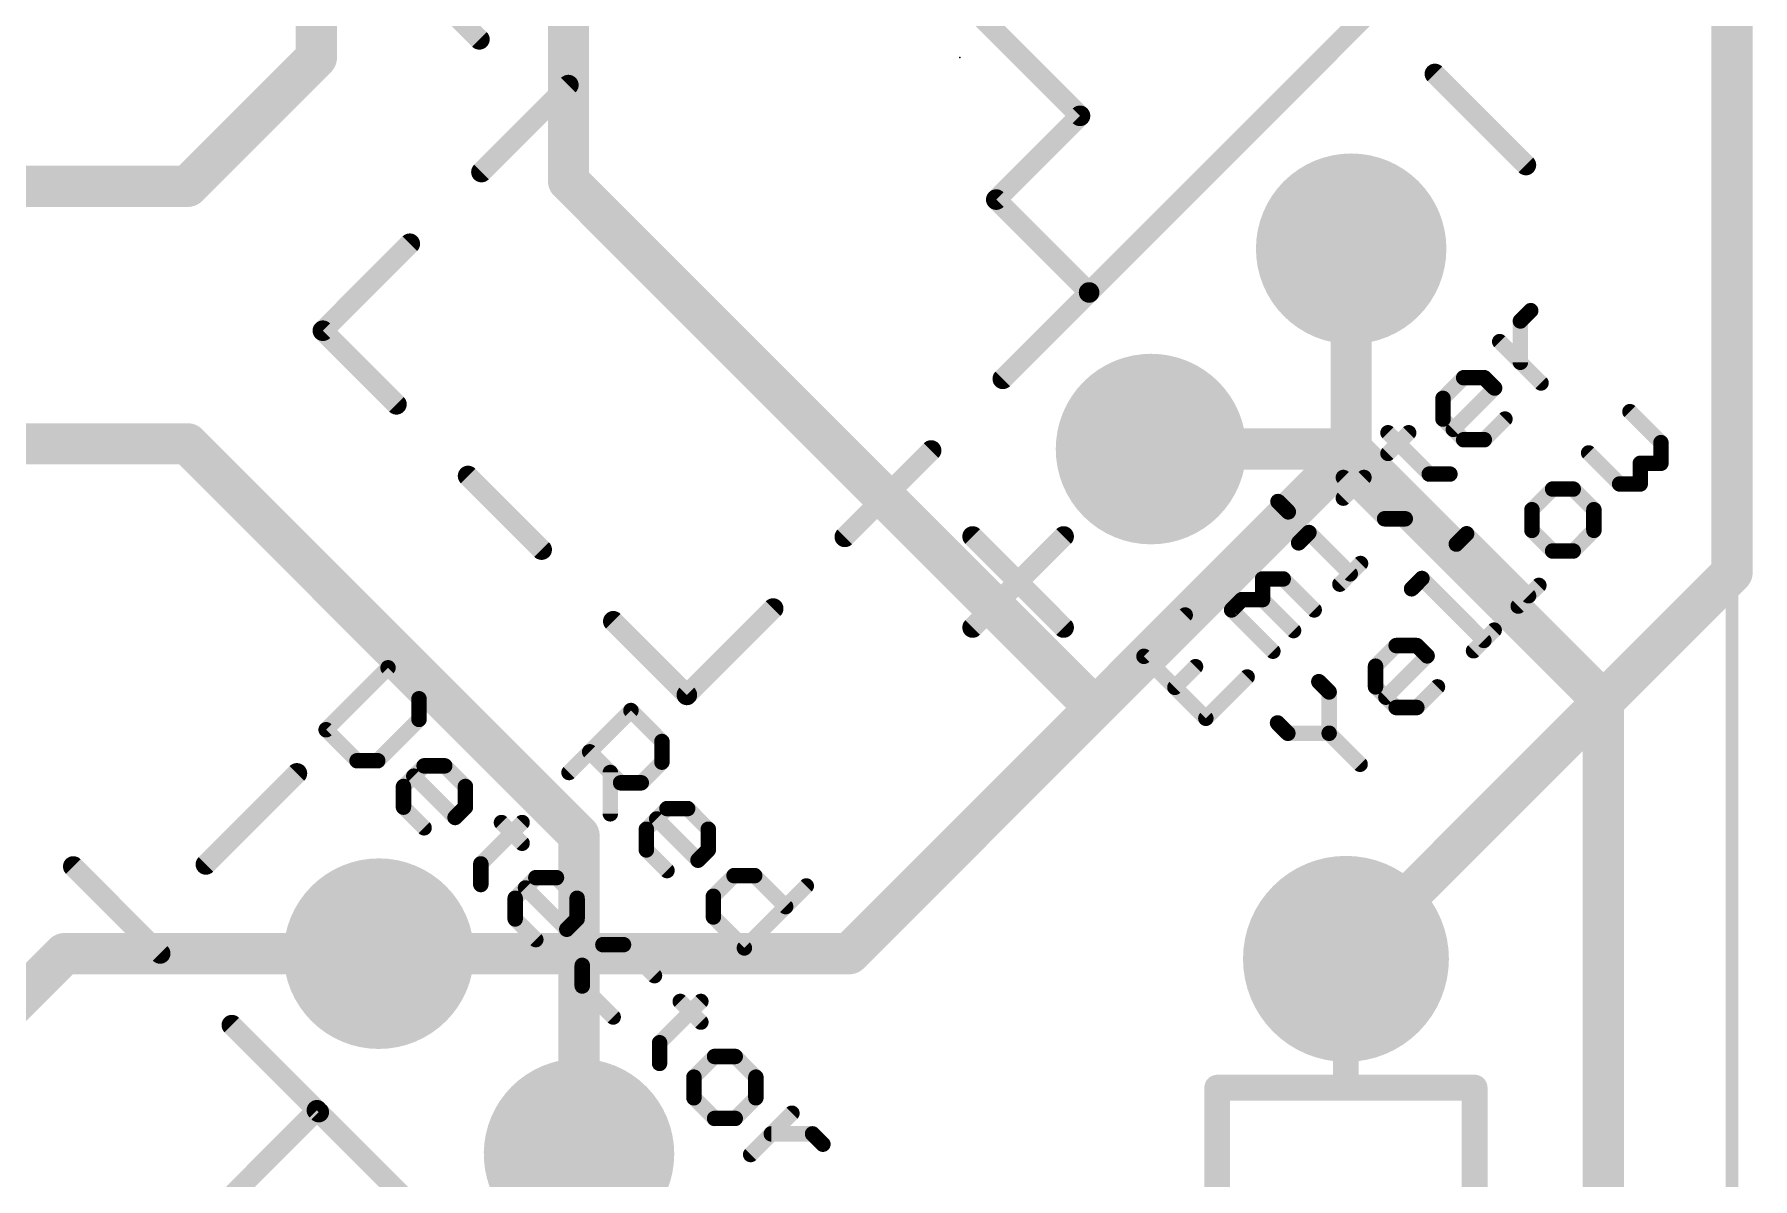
# Model space of a CAD drawing. Extents: x -12 to 102, y -12 to 69.
# Drawn here: x 40.4 to 57.35, y 14.34 to 25.63 of the extents above; entities that cross this region are included whole.
import ezdxf

# ---------------------------------------------------------------- set-up
doc = ezdxf.new("R2010")
doc.units = 0
for name, color, linetype in [('1', 12, 'CONTINUOUS'), ('16', 132, 'CONTINUOUS'), ('17', 110, 'CONTINUOUS'), ('20', 53, 'CONTINUOUS'), ('21', 41, 'CONTINUOUS'), ('23', 53, 'CONTINUOUS'), ('49', 6, 'CONTINUOUS'), ('51', 53, 'CONTINUOUS')]:
    doc.layers.add(name, color=color, linetype=linetype)

# ---------------------------------------------------------------- blocks, each defined once
blk = doc.blocks.new('ROUNDP')
at = {"const_width": 0.5}
blk.add_lwpolyline([(0, -0.25, 1), (0, 0.25, 1), (0, -0.25)], format="xyb", dxfattribs=at)

msp = doc.modelspace()

# ---------------------------------------------------------------- linework, layer by layer
at = {"layer": '1', "const_width": 0.4064}
for points in [[(41.91, 21.59), (39.37, 21.59)], [(45.7715, 17.7285), (41.91, 21.59)], [(53.3915, 21.5385), (51.4159, 21.5385)], [(55.88, 19.05), (53.3915, 21.5385)], [(55.88, 19.05), (55.88, 11.43)], [(45.7715, 17.7285), (45.7715, 14.5859)], [(40.6915, 16.5615), (38.1, 13.97)], [(40.6915, 16.5615), (43.7959, 16.5615)]]:
    msp.add_lwpolyline(points, dxfattribs=at)
at = {"layer": '1', "const_width": 0.2032}
for points in [[(41.9818, 21.6618, 1), (41.8382, 21.5182)], [(41.91, 21.4884, 1), (41.91, 21.6916)], [(51.4159, 21.6401, 1), (51.4159, 21.4369)], [(53.4634, 21.6103, 1), (53.3197, 21.4666)], [(53.3915, 21.4369, 1), (53.3915, 21.6401)], [(55.9816, 19.05, 1), (55.7784, 19.05)], [(55.8082, 18.9782, 1), (55.9518, 19.1218)], [(45.8731, 17.7285, 1), (45.6699, 17.7285)], [(45.6997, 17.6566, 1), (45.8434, 17.8003)], [(40.6915, 16.6631, 1), (40.6915, 16.4599)], [(40.7634, 16.4897, 1), (40.6197, 16.6334)], [(43.7959, 16.4599, 1), (43.7959, 16.6631)], [(45.6699, 14.5859, 1), (45.8731, 14.5859)]]:
    msp.add_lwpolyline(points, format="xyb", dxfattribs=at)
at = {"layer": '16', "const_width": 0.4064}
for points in [[(43.18, 25.4), (43.18, 29.718)], [(57.15, 20.32), (57.15, 29.21)], [(45.6685, 24.1815), (45.6685, 27.2859)], [(41.91, 24.13), (43.18, 25.4)], [(39.37, 24.13), (41.91, 24.13)], [(45.6685, 24.1815), (50.8635, 18.9865)], [(53.3915, 21.5145), (53.3915, 23.5141)], [(50.8635, 18.9865), (53.3915, 21.5145)], [(53.34, 16.51), (57.15, 20.32)], [(50.8635, 18.9865), (48.4385, 16.5615)], [(48.4385, 16.5615), (43.7959, 16.5615)]]:
    msp.add_lwpolyline(points, dxfattribs=at)
at = {"layer": '16', "const_width": 0.2032}
for points in [[(43.0784, 25.4, 1), (43.2816, 25.4)], [(43.2518, 25.3282, 1), (43.1082, 25.4718)], [(41.8382, 24.2018, 1), (41.9818, 24.0582)], [(41.91, 24.0284, 1), (41.91, 24.2316)], [(45.7403, 24.2534, 1), (45.5966, 24.1097)], [(45.5669, 24.1815, 1), (45.7701, 24.1815)], [(53.4931, 23.5141, 1), (53.2899, 23.5141)], [(53.4634, 21.4427, 1), (53.3197, 21.5864)], [(53.2899, 21.5145, 1), (53.4931, 21.5145)], [(57.2218, 20.2482, 1), (57.0782, 20.3918)], [(57.0484, 20.32, 1), (57.2516, 20.32)], [(50.9353, 18.9147, 1), (50.7917, 19.0583)], [(50.7917, 19.0583, 1), (50.9353, 18.9147)], [(50.7917, 18.9147, 1), (50.9353, 19.0583)], [(43.7959, 16.6631, 1), (43.7959, 16.4599)], [(48.3667, 16.6334, 1), (48.5104, 16.4897)], [(48.4385, 16.4599, 1), (48.4385, 16.6631)], [(53.2682, 16.5818, 1), (53.4118, 16.4382)]]:
    msp.add_lwpolyline(points, format="xyb", dxfattribs=at)
at = {"layer": '20', "const_width": 0.2032}
for points in [[(50.8052, 23.0831), (56.0497, 28.3276)], [(48.9553, 26.5854), (50.7154, 24.8253)], [(49.8892, 23.9991), (50.7154, 24.8253)], [(50.8052, 23.0831), (49.8892, 23.9991)], [(42.2692, 14.1009), (43.1852, 15.0169)], [(48.4297, 9.7724), (43.1852, 15.0169)]]:
    msp.add_lwpolyline(points, dxfattribs=at)
at = {"layer": '20', "const_width": 0.1016}
for points in [[(50.7513, 24.7893, 1), (50.6795, 24.8612)], [(50.6795, 24.7893, 1), (50.7513, 24.8612)], [(49.9251, 24.035, 1), (49.8533, 23.9632)], [(49.8533, 24.035, 1), (49.9251, 23.9632)], [(50.7693, 23.119, 1), (50.8411, 23.0472)], [(50.7693, 23.0472, 1), (50.8411, 23.119)], [(43.2211, 15.0528, 1), (43.1493, 14.981)], [(43.2211, 14.981, 1), (43.1493, 15.0528)]]:
    msp.add_lwpolyline(points, format="xyb", dxfattribs=at)
at = {"layer": '21'}
for points, const_width in [([(44.7884, 25.5796), (43.8904, 26.4776)], 0.2032), ([(55.1157, 24.3403), (54.2177, 25.2384)], 0.2032), ([(44.8086, 24.2707), (45.6663, 25.1284)], 0.2032), ([(43.2438, 22.7059), (44.1015, 23.5636)], 0.2032), ([(50.8052, 23.0831), (49.9535, 22.2314)], 0.2032), ([(55.0612, 22.8017), (55.163, 22.9036)], 0.1524), ([(43.9698, 21.98), (43.2438, 22.7059)], 0.2032), ([(55.0612, 22.3943), (55.0612, 22.8017)], 0.1524), ([(55.2649, 22.1906), (54.8574, 22.598)], 0.1524), ([(54.2978, 22.0384), (54.5015, 22.2421)], 0.1524), ([(54.8071, 22.1402), (54.3997, 21.7328)], 0.1524), ([(54.5015, 22.2421), (54.7052, 22.2421)], 0.1524), ([(54.7052, 22.2421), (54.8071, 22.1402)], 0.1524), ([(54.2978, 21.8346), (54.2978, 22.0384)], 0.1524), ([(54.5015, 21.6309), (54.2978, 21.8346)], 0.1524), ([(54.909, 21.8346), (54.7052, 21.6309)], 0.1524), ([(56.4481, 21.6018), (56.1425, 21.9074)], 0.1524), ([(53.7549, 21.6992), (54.1624, 21.2918)], 0.1524), ([(53.7549, 21.4955), (53.9587, 21.6992)], 0.1524), ([(54.7052, 21.6309), (54.5015, 21.6309)], 0.1524), ([(49.2464, 21.5243), (48.3947, 20.6726)], 0.2032), ([(55.735, 21.4999), (56.0406, 21.1944)], 0.1524), ([(56.4481, 21.3981), (56.4481, 21.6018)], 0.1524), ([(45.4029, 20.5469), (44.6769, 21.2729)], 0.2032), ([(54.1624, 21.2918), (54.3661, 21.2918)], 0.1524), ([(56.2443, 21.1944), (56.2443, 21.3981)], 0.1524), ([(56.2443, 21.3981), (56.4481, 21.3981)], 0.1524), ([(53.3139, 21.2582), (53.7214, 20.8508)], 0.1524), ([(53.3139, 21.0545), (53.5176, 21.2582)], 0.1524), ([(55.3791, 21.144), (55.1754, 20.9403)], 0.1524), ([(55.5828, 21.144), (55.3791, 21.144)], 0.1524), ([(55.7866, 20.9403), (55.5828, 21.144)], 0.1524), ([(56.0406, 21.1944), (56.2443, 21.1944)], 0.1524), ([(52.6692, 21.0209), (52.7711, 20.9191)], 0.1524), ([(53.7214, 20.8508), (53.9251, 20.8508)], 0.1524), ([(55.1754, 20.9403), (55.1754, 20.7366)], 0.1524), ([(55.7866, 20.7366), (55.7866, 20.9403)], 0.1524), ([(50.5537, 19.7784), (49.6557, 20.6764)], 0.2032), ([(49.6557, 19.7784), (50.5537, 20.6764)], 0.2032), ([(52.8729, 20.6135), (52.9748, 20.7154)], 0.1524), ([(52.9748, 20.7154), (53.3822, 20.3079)], 0.1524), ([(54.4288, 20.6012), (54.5306, 20.703)], 0.1524), ([(54.5306, 20.703), (55.1418, 20.0918)], 0.1524), ([(55.1754, 20.7366), (55.3791, 20.5328)], 0.1524), ([(55.5828, 20.5328), (55.7866, 20.7366)], 0.1524), ([(55.3791, 20.5328), (55.5828, 20.5328)], 0.1524), ([(53.2804, 20.206), (53.4841, 20.4098)], 0.1524), ([(52.517, 20.0538), (52.517, 20.2576)], 0.1524), ([(52.517, 20.2576), (52.7207, 20.2576)], 0.1524), ([(52.7207, 20.2576), (53.0263, 19.952)], 0.1524), ([(53.9878, 20.1601), (54.0896, 20.262)], 0.1524), ([(54.0896, 20.262), (54.7008, 19.6508)], 0.1524), ([(55.04, 19.99), (55.2437, 20.1937)], 0.1524), ([(47.6876, 19.9655), (46.8359, 19.1138)], 0.2032), ([(52.2114, 19.952), (52.3133, 20.0538)], 0.1524), ([(52.6189, 19.5445), (52.2114, 19.952)], 0.1524), ([(52.3133, 20.0538), (52.517, 20.0538)], 0.1524), ([(52.517, 20.0538), (52.8226, 19.7483)], 0.1524), ([(46.8359, 19.1138), (46.11, 19.8398)], 0.2032), ([(51.7536, 19.9017), (51.3462, 19.4942)], 0.1524), ([(53.6319, 19.3968), (53.8356, 19.6005)], 0.1524), ([(53.8356, 19.6005), (54.0393, 19.6005)], 0.1524), ([(54.0393, 19.6005), (54.1412, 19.4986)], 0.1524), ([(54.599, 19.549), (54.8027, 19.7527)], 0.1524), ([(51.3462, 19.4942), (51.9574, 18.883)], 0.1524), ([(54.1412, 19.4986), (53.7337, 19.0912)], 0.1524), ([(43.8869, 19.3811), (43.2757, 18.7699)], 0.1524), ([(44.1925, 19.0755), (43.8869, 19.3811)], 0.1524), ([(51.6518, 19.1886), (51.8555, 19.3923)], 0.1524), ([(51.9574, 18.883), (52.3648, 19.2905)], 0.1524), ([(53.6319, 19.193), (53.6319, 19.3968)], 0.1524), ([(53.1741, 19.1427), (53.0722, 19.2446)], 0.1524), ([(53.1741, 18.7353), (53.1741, 19.1427)], 0.1524), ([(53.8356, 18.9893), (53.6319, 19.193)], 0.1524), ([(54.243, 19.193), (54.0393, 18.9893)], 0.1524), ([(44.1925, 18.8718), (44.1925, 19.0755)], 0.1524), ([(45.6728, 18.3485), (46.284, 18.9596)], 0.1524), ([(46.284, 18.9596), (46.5896, 18.6541)], 0.1524), ([(54.0393, 18.9893), (53.8356, 18.9893)], 0.1524), ([(43.2757, 18.7699), (43.5813, 18.4643)], 0.1524), ([(43.7851, 18.4643), (44.1925, 18.8718)], 0.1524), ([(52.6648, 18.8371), (52.7666, 18.7353)], 0.1524), ([(46.5896, 18.6541), (46.5896, 18.4503)], 0.1524), ([(52.7666, 18.7353), (53.1741, 18.7353)], 0.1524), ([(53.1741, 18.7353), (53.4797, 18.4297)], 0.1524), ([(43.5813, 18.4643), (43.7851, 18.4643)], 0.1524), ([(44.0391, 18.2103), (44.2428, 18.414)], 0.1524), ([(44.2428, 18.414), (44.4466, 18.414)], 0.1524), ([(44.4466, 18.414), (44.6503, 18.2103)], 0.1524), ([(46.1821, 18.2466), (45.8766, 18.5522)], 0.1524), ([(46.5896, 18.4503), (46.3859, 18.2466)], 0.1524), ([(42.0896, 17.4416), (42.9876, 18.3396)], 0.2032), ([(44.5484, 17.9047), (44.141, 18.3121)], 0.1524), ([(46.0803, 18.3485), (46.0803, 17.941)], 0.1524), ([(46.3859, 18.2466), (46.1821, 18.2466)], 0.1524), ([(44.0391, 18.0065), (44.0391, 18.2103)], 0.1524), ([(44.6503, 18.2103), (44.6503, 18.0065)], 0.1524), ([(44.2428, 17.8028), (44.0391, 18.0065)], 0.1524), ([(44.6503, 18.0065), (44.5484, 17.9047)], 0.1524), ([(46.4362, 17.7888), (46.6399, 17.9925)], 0.1524), ([(46.6399, 17.9925), (46.8437, 17.9925)], 0.1524), ([(46.8437, 17.9925), (47.0474, 17.7888)], 0.1524), ([(45.2099, 17.8543), (44.8025, 17.4469)], 0.1524), ([(45.0062, 17.8543), (45.2099, 17.6506)], 0.1524), ([(46.4362, 17.5851), (46.4362, 17.7888)], 0.1524), ([(46.9455, 17.4832), (46.5381, 17.8907)], 0.1524), ([(47.0474, 17.7888), (47.0474, 17.5851)], 0.1524), ([(46.6399, 17.3814), (46.4362, 17.5851)], 0.1524), ([(47.0474, 17.5851), (46.9455, 17.4832)], 0.1524), ([(40.7807, 17.4214), (41.6384, 16.5637)], 0.2032), ([(44.8025, 17.4469), (44.8025, 17.2432)], 0.1524), ([(45.1416, 17.1077), (45.3453, 17.3115)], 0.1524), ([(45.3453, 17.3115), (45.5491, 17.3115)], 0.1524), ([(45.5491, 17.3115), (45.7528, 17.1077)], 0.1524), ([(47.0977, 17.1273), (47.3014, 17.331)], 0.1524), ([(47.3014, 17.331), (47.5052, 17.331)], 0.1524), ([(48.0145, 17.2292), (47.4033, 16.618)], 0.1524), ([(47.5052, 17.331), (47.8107, 17.0254)], 0.1524), ([(45.1416, 16.904), (45.1416, 17.1077)], 0.1524), ([(45.6509, 16.8021), (45.2435, 17.2096)], 0.1524), ([(45.7528, 17.1077), (45.7528, 16.904)], 0.1524), ([(47.0977, 16.9236), (47.0977, 17.1273)], 0.1524), ([(45.3453, 16.7003), (45.1416, 16.904)], 0.1524), ([(45.7528, 16.904), (45.6509, 16.8021)], 0.1524), ([(47.4033, 16.618), (47.0977, 16.9236)], 0.1524), ([(46.0069, 16.65), (45.8031, 16.4462)], 0.1524), ([(46.2106, 16.65), (46.0069, 16.65)], 0.1524), ([(46.5162, 16.3444), (46.2106, 16.65)], 0.1524), ([(45.8031, 16.4462), (45.8031, 16.2425)], 0.1524), ([(45.8031, 16.2425), (46.1087, 15.9369)], 0.1524), ([(46.974, 16.0903), (46.5665, 15.6829)], 0.1524), ([(46.7702, 16.0903), (46.974, 15.8866)], 0.1524), ([(42.3455, 15.8566), (43.2032, 14.9989)], 0.2032), ([(46.5665, 15.6829), (46.5665, 15.4791)], 0.1524), ([(47.1094, 15.5474), (46.9056, 15.3437)], 0.1524), ([(47.3131, 15.5474), (47.1094, 15.5474)], 0.1524), ([(47.5168, 15.3437), (47.3131, 15.5474)], 0.1524), ([(53.34, 15.24), (53.34, 15.494)], 0.254), ([(46.9056, 15.3437), (46.9056, 15.14)], 0.1524), ([(47.5168, 15.14), (47.5168, 15.3437)], 0.1524), ([(52.07, 10.16), (52.07, 15.24)], 0.254), ([(52.07, 15.24), (53.34, 15.24)], 0.254), ([(53.34, 15.24), (54.61, 15.24)], 0.254), ([(54.61, 15.24), (54.61, 10.16)], 0.254), ([(46.9056, 15.14), (47.1094, 14.9363)], 0.1524), ([(47.3131, 14.9363), (47.5168, 15.14)], 0.1524), ([(47.1094, 14.9363), (47.3131, 14.9363)], 0.1524), ([(47.4653, 14.5803), (47.8727, 14.9878)], 0.1524), ([(47.669, 14.7841), (48.0765, 14.7841)], 0.1524), ([(48.0765, 14.7841), (48.1783, 14.6822)], 0.1524)]:
    msp.add_lwpolyline(points, dxfattribs=dict(at, const_width=const_width))
for points, const_width in [([(44.7525, 25.5437, 1), (44.8243, 25.6155)], 0.1016), ([(54.2536, 25.2743, 1), (54.1818, 25.2024)], 0.1016), ([(45.7022, 25.0925, 1), (45.6304, 25.1643)], 0.1016), ([(55.0798, 24.3044, 1), (55.1516, 24.3762)], 0.1016), ([(44.7727, 24.3066, 1), (44.8445, 24.2348)], 0.1016), ([(44.1374, 23.5277, 1), (44.0656, 23.5995)], 0.1016), ([(50.8411, 23.0472, 1), (50.7693, 23.119)], 0.1016), ([(55.19, 22.8767, 1), (55.1361, 22.9305)], 0.0762), ([(43.2797, 22.7418, 1), (43.2079, 22.67)], 0.1016), ([(43.2079, 22.7418, 1), (43.2797, 22.67)], 0.1016), ([(55.0342, 22.8287, 1), (55.0881, 22.7748)], 0.0762), ([(55.0993, 22.8017, 1), (55.0231, 22.8017)], 0.0762), ([(54.8844, 22.625, 1), (54.8305, 22.5711)], 0.0762), ([(55.0231, 22.3943, 1), (55.0993, 22.3943)], 0.0762), ([(49.9176, 22.2673, 1), (49.9894, 22.1955)], 0.1016), ([(54.5015, 22.2802, 1), (54.5015, 22.204)], 0.0762), ([(54.5285, 22.2152, 1), (54.4746, 22.269)], 0.0762), ([(54.7322, 22.269, 1), (54.6783, 22.2152)], 0.0762), ([(54.7052, 22.204, 1), (54.7052, 22.2802)], 0.0762), ([(54.8341, 22.1133, 1), (54.7802, 22.1672)], 0.0762), ([(55.238, 22.1636, 1), (55.2918, 22.2175)], 0.0762), ([(43.9339, 21.944, 1), (44.0057, 22.0159)], 0.1016), ([(54.3359, 22.0384, 1), (54.2597, 22.0384)], 0.0762), ([(54.2709, 22.0653, 1), (54.3247, 22.0114)], 0.0762), ([(54.7802, 22.1133, 1), (54.8341, 22.1672)], 0.0762), ([(54.3247, 21.8616, 1), (54.2709, 21.8077)], 0.0762), ([(54.9359, 21.8077, 1), (54.882, 21.8616)], 0.0762), ([(56.1694, 21.9343, 1), (56.1155, 21.8804)], 0.0762), ([(53.7819, 21.7262, 1), (53.728, 21.6723)], 0.0762), ([(53.9856, 21.6723, 1), (53.9317, 21.7262)], 0.0762), ([(54.2597, 21.8346, 1), (54.3359, 21.8346)], 0.0762), ([(54.3727, 21.7597, 1), (54.4266, 21.7058)], 0.0762), ([(54.5015, 21.669, 1), (54.5015, 21.5928)], 0.0762), ([(54.7052, 21.5928, 1), (54.7052, 21.669)], 0.0762), ([(49.2823, 21.4884, 1), (49.2105, 21.5602)], 0.1016), ([(53.728, 21.5224, 1), (53.7819, 21.4686)], 0.0762), ([(54.4746, 21.604, 1), (54.5285, 21.6579)], 0.0762), ([(54.6783, 21.6579, 1), (54.7322, 21.604)], 0.0762), ([(55.762, 21.5269, 1), (55.7081, 21.473)], 0.0762), ([(56.4862, 21.6018, 1), (56.41, 21.6018)], 0.0762), ([(56.4211, 21.5749, 1), (56.475, 21.6287)], 0.0762), ([(44.7128, 21.3088, 1), (44.641, 21.2369)], 0.1016), ([(54.1624, 21.3299, 1), (54.1624, 21.2537)], 0.0762), ([(54.3661, 21.2537, 1), (54.3661, 21.3299)], 0.0762), ([(56.2824, 21.3981, 1), (56.2062, 21.3981)], 0.0762), ([(56.2443, 21.4362, 1), (56.2443, 21.36)], 0.0762), ([(56.41, 21.3981, 1), (56.4862, 21.3981)], 0.0762), ([(56.4481, 21.36, 1), (56.4481, 21.4362)], 0.0762), ([(53.3409, 21.2852, 1), (53.287, 21.2313)], 0.0762), ([(53.5446, 21.2313, 1), (53.4907, 21.2852)], 0.0762), ([(54.1354, 21.2648, 1), (54.1893, 21.3187)], 0.0762), ([(55.3791, 21.1821, 1), (55.3791, 21.1059)], 0.0762), ([(55.406, 21.1171, 1), (55.3522, 21.171)], 0.0762), ([(55.6098, 21.171, 1), (55.5559, 21.1171)], 0.0762), ([(55.5828, 21.1059, 1), (55.5828, 21.1821)], 0.0762), ([(56.0406, 21.2325, 1), (56.0406, 21.1563)], 0.0762), ([(56.0137, 21.1674, 1), (56.0676, 21.2213)], 0.0762), ([(56.2062, 21.1944, 1), (56.2824, 21.1944)], 0.0762), ([(56.2443, 21.1563, 1), (56.2443, 21.2325)], 0.0762), ([(52.6961, 21.0479, 1), (52.6422, 20.994)], 0.0762), ([(53.287, 21.0814, 1), (53.3409, 21.0276)], 0.0762), ([(52.7441, 20.8921, 1), (52.798, 20.946)], 0.0762), ([(53.7214, 20.8889, 1), (53.7214, 20.8127)], 0.0762), ([(53.6944, 20.8238, 1), (53.7483, 20.8777)], 0.0762), ([(53.9251, 20.8127, 1), (53.9251, 20.8889)], 0.0762), ([(55.2135, 20.9403, 1), (55.1373, 20.9403)], 0.0762), ([(55.1484, 20.9672, 1), (55.2023, 20.9134)], 0.0762), ([(55.8247, 20.9403, 1), (55.7485, 20.9403)], 0.0762), ([(55.7596, 20.9134, 1), (55.8135, 20.9672)], 0.0762), ([(48.3588, 20.7085, 1), (48.4306, 20.6367)], 0.1016), ([(49.6916, 20.7123, 1), (49.6198, 20.6405)], 0.1016), ([(50.5897, 20.6405, 1), (50.5178, 20.7123)], 0.1016), ([(53.0017, 20.7423, 1), (52.9478, 20.6884)], 0.0762), ([(53.0017, 20.6884, 1), (52.9478, 20.7423)], 0.0762), ([(54.5576, 20.73, 1), (54.5037, 20.6761)], 0.0762), ([(54.5576, 20.6761, 1), (54.5037, 20.73)], 0.0762), ([(55.2023, 20.7635, 1), (55.1484, 20.7096)], 0.0762), ([(55.1373, 20.7366, 1), (55.2135, 20.7366)], 0.0762), ([(55.7485, 20.7366, 1), (55.8247, 20.7366)], 0.0762), ([(55.8135, 20.7096, 1), (55.7596, 20.7635)], 0.0762), ([(45.3669, 20.511, 1), (45.4388, 20.5828)], 0.1016), ([(52.846, 20.6404, 1), (52.8999, 20.5865)], 0.0762), ([(54.4018, 20.6281, 1), (54.4557, 20.5742)], 0.0762), ([(55.3791, 20.5709, 1), (55.3791, 20.4947)], 0.0762), ([(55.3522, 20.5059, 1), (55.406, 20.5598)], 0.0762), ([(55.5559, 20.5598, 1), (55.6098, 20.5059)], 0.0762), ([(55.5828, 20.4947, 1), (55.5828, 20.5709)], 0.0762), ([(53.3553, 20.281, 1), (53.4092, 20.3348)], 0.0762), ([(53.511, 20.3828, 1), (53.4572, 20.4367)], 0.0762), ([(52.5551, 20.2576, 1), (52.4789, 20.2576)], 0.0762), ([(52.517, 20.2957, 1), (52.517, 20.2195)], 0.0762), ([(52.7477, 20.2845, 1), (52.6938, 20.2306)], 0.0762), ([(52.7207, 20.2195, 1), (52.7207, 20.2957)], 0.0762), ([(53.2534, 20.233, 1), (53.3073, 20.1791)], 0.0762), ([(53.9608, 20.1871, 1), (54.0147, 20.1332)], 0.0762), ([(54.1166, 20.2889, 1), (54.0627, 20.2351)], 0.0762), ([(54.1166, 20.2351, 1), (54.0627, 20.2889)], 0.0762), ([(55.2706, 20.1668, 1), (55.2167, 20.2206)], 0.0762), ([(47.7235, 19.9296, 1), (47.6517, 20.0014)], 0.1016), ([(52.2383, 19.9789, 1), (52.1845, 19.925)], 0.0762), ([(52.1845, 19.9789, 1), (52.2383, 19.925)], 0.0762), ([(52.3133, 20.0919, 1), (52.3133, 20.0157)], 0.0762), ([(52.3402, 20.0269, 1), (52.2863, 20.0808)], 0.0762), ([(52.5439, 20.0808, 1), (52.4901, 20.0269)], 0.0762), ([(52.4789, 20.0538, 1), (52.5551, 20.0538)], 0.0762), ([(52.517, 20.0157, 1), (52.517, 20.0919)], 0.0762), ([(52.9994, 19.925, 1), (53.0533, 19.9789)], 0.0762), ([(55.013, 20.0169, 1), (55.0669, 19.963)], 0.0762), ([(55.1149, 20.0649, 1), (55.1688, 20.1188)], 0.0762), ([(46.1459, 19.8757, 1), (46.074, 19.8039)], 0.1016), ([(49.6198, 19.8143, 1), (49.6916, 19.7424)], 0.1016), ([(50.5178, 19.7424, 1), (50.5897, 19.8143)], 0.1016), ([(51.7806, 19.8747, 1), (51.7267, 19.9286)], 0.0762), ([(52.7956, 19.7213, 1), (52.8495, 19.7752)], 0.0762), ([(53.8356, 19.6386, 1), (53.8356, 19.5624)], 0.0762), ([(53.8625, 19.5736, 1), (53.8086, 19.6274)], 0.0762), ([(54.0662, 19.6274, 1), (54.0124, 19.5736)], 0.0762), ([(54.0393, 19.5624, 1), (54.0393, 19.6386)], 0.0762), ([(54.6739, 19.6239, 1), (54.7278, 19.6778)], 0.0762), ([(54.8296, 19.7257, 1), (54.7757, 19.7796)], 0.0762), ([(51.3731, 19.5211, 1), (51.3192, 19.4673)], 0.0762), ([(51.3192, 19.5211, 1), (51.3731, 19.4673)], 0.0762), ([(52.5919, 19.5176, 1), (52.6458, 19.5715)], 0.0762), ([(54.1681, 19.4717, 1), (54.1142, 19.5256)], 0.0762), ([(54.1142, 19.4717, 1), (54.1681, 19.5256)], 0.0762), ([(54.572, 19.5759, 1), (54.6259, 19.522)], 0.0762), ([(43.9139, 19.408, 1), (43.86, 19.3541)], 0.0762), ([(43.9139, 19.3541, 1), (43.86, 19.408)], 0.0762), ([(51.8824, 19.3654, 1), (51.8285, 19.4193)], 0.0762), ([(52.3917, 19.2635, 1), (52.3379, 19.3174)], 0.0762), ([(53.6049, 19.4237, 1), (53.6588, 19.3698)], 0.0762), ([(53.67, 19.3968, 1), (53.5938, 19.3968)], 0.0762), ([(46.8, 19.1497, 1), (46.8718, 19.0779)], 0.1016), ([(46.8, 19.0779, 1), (46.8718, 19.1497)], 0.1016), ([(51.6248, 19.2155, 1), (51.6787, 19.1617)], 0.0762), ([(53.0991, 19.2715, 1), (53.0453, 19.2176)], 0.0762), ([(53.2122, 19.1427, 1), (53.136, 19.1427)], 0.0762), ([(53.1471, 19.1158, 1), (53.201, 19.1697)], 0.0762), ([(53.6588, 19.22, 1), (53.6049, 19.1661)], 0.0762), ([(53.5938, 19.193, 1), (53.67, 19.193)], 0.0762), ([(54.27, 19.1661, 1), (54.2161, 19.22)], 0.0762), ([(44.2306, 19.0755, 1), (44.1544, 19.0755)], 0.0762), ([(44.1656, 19.0486, 1), (44.2194, 19.1024)], 0.0762), ([(46.3109, 18.9866, 1), (46.2571, 18.9327)], 0.0762), ([(46.3109, 18.9327, 1), (46.2571, 18.9866)], 0.0762), ([(53.7068, 19.1181, 1), (53.7607, 19.0642)], 0.0762), ([(53.8356, 19.0274, 1), (53.8356, 18.9512)], 0.0762), ([(53.8086, 18.9624, 1), (53.8625, 19.0163)], 0.0762), ([(54.0124, 19.0163, 1), (54.0662, 18.9624)], 0.0762), ([(54.0393, 18.9512, 1), (54.0393, 19.0274)], 0.0762), ([(43.3027, 18.7969, 1), (43.2488, 18.743)], 0.0762), ([(43.2488, 18.7969, 1), (43.3027, 18.743)], 0.0762), ([(44.1544, 18.8718, 1), (44.2306, 18.8718)], 0.0762), ([(44.2194, 18.8448, 1), (44.1656, 18.8987)], 0.0762), ([(51.9304, 18.91, 1), (51.9843, 18.8561)], 0.0762), ([(51.9304, 18.8561, 1), (51.9843, 18.91)], 0.0762), ([(52.6917, 18.8641, 1), (52.6378, 18.8102)], 0.0762), ([(46.6277, 18.6541, 1), (46.5515, 18.6541)], 0.0762), ([(46.5626, 18.6271, 1), (46.6165, 18.681)], 0.0762), ([(52.7666, 18.7734, 1), (52.7666, 18.6972)], 0.0762), ([(52.7397, 18.7083, 1), (52.7936, 18.7622)], 0.0762), ([(53.201, 18.7622, 1), (53.1471, 18.7083)], 0.0762), ([(53.136, 18.7353, 1), (53.2122, 18.7353)], 0.0762), ([(53.1741, 18.6972, 1), (53.1741, 18.7734)], 0.0762), ([(43.5813, 18.5024, 1), (43.5813, 18.4262)], 0.0762), ([(43.5544, 18.4374, 1), (43.6083, 18.4913)], 0.0762), ([(43.7581, 18.4913, 1), (43.812, 18.4374)], 0.0762), ([(43.7851, 18.4262, 1), (43.7851, 18.5024)], 0.0762), ([(44.2428, 18.4521, 1), (44.2428, 18.3759)], 0.0762), ([(44.2698, 18.387, 1), (44.2159, 18.4409)], 0.0762), ([(44.4735, 18.4409, 1), (44.4196, 18.387)], 0.0762), ([(44.4466, 18.3759, 1), (44.4466, 18.4521)], 0.0762), ([(45.9035, 18.5791, 1), (45.8496, 18.5253)], 0.0762), ([(46.5515, 18.4503, 1), (46.6277, 18.4503)], 0.0762), ([(46.6165, 18.4234, 1), (46.5626, 18.4773)], 0.0762), ([(53.4527, 18.4027, 1), (53.5066, 18.4566)], 0.0762), ([(43.0235, 18.3037, 1), (42.9517, 18.3755)], 0.1016), ([(44.1679, 18.3391, 1), (44.114, 18.2852)], 0.0762), ([(45.6459, 18.3754, 1), (45.6998, 18.3215)], 0.0762), ([(46.1184, 18.3485, 1), (46.0422, 18.3485)], 0.0762), ([(46.1821, 18.2847, 1), (46.1821, 18.2085)], 0.0762), ([(46.3859, 18.2085, 1), (46.3859, 18.2847)], 0.0762), ([(44.0772, 18.2103, 1), (44.001, 18.2103)], 0.0762), ([(44.0122, 18.2372, 1), (44.066, 18.1833)], 0.0762), ([(44.6884, 18.2103, 1), (44.6122, 18.2103)], 0.0762), ([(44.6233, 18.1833, 1), (44.6772, 18.2372)], 0.0762), ([(46.1552, 18.2197, 1), (46.2091, 18.2735)], 0.0762), ([(46.3589, 18.2735, 1), (46.4128, 18.2197)], 0.0762), ([(44.066, 18.0335, 1), (44.0122, 17.9796)], 0.0762), ([(44.001, 18.0065, 1), (44.0772, 18.0065)], 0.0762), ([(44.6122, 18.0065, 1), (44.6884, 18.0065)], 0.0762), ([(44.6772, 17.9796, 1), (44.6233, 18.0335)], 0.0762), ([(46.0422, 17.941, 1), (46.1184, 17.941)], 0.0762), ([(46.6399, 18.0306, 1), (46.6399, 17.9544)], 0.0762), ([(46.6669, 17.9656, 1), (46.613, 18.0195)], 0.0762), ([(46.8706, 18.0195, 1), (46.8167, 17.9656)], 0.0762), ([(46.8437, 17.9544, 1), (46.8437, 18.0306)], 0.0762), ([(44.2159, 17.7759, 1), (44.2698, 17.8297)], 0.0762), ([(44.5215, 17.9316, 1), (44.5754, 17.8777)], 0.0762), ([(44.5215, 17.8777, 1), (44.5754, 17.9316)], 0.0762), ([(45.0331, 17.8813, 1), (44.9793, 17.8274)], 0.0762), ([(45.2369, 17.8274, 1), (45.183, 17.8813)], 0.0762), ([(46.4743, 17.7888, 1), (46.3981, 17.7888)], 0.0762), ([(46.4093, 17.8158, 1), (46.4631, 17.7619)], 0.0762), ([(46.565, 17.9176, 1), (46.5111, 17.8637)], 0.0762), ([(47.0855, 17.7888, 1), (47.0093, 17.7888)], 0.0762), ([(47.0204, 17.7619, 1), (47.0743, 17.8158)], 0.0762), ([(45.183, 17.6237, 1), (45.2369, 17.6776)], 0.0762), ([(46.4631, 17.612, 1), (46.4093, 17.5582)], 0.0762), ([(47.0743, 17.5582, 1), (47.0204, 17.612)], 0.0762), ([(40.8166, 17.4573, 1), (40.7448, 17.3855)], 0.1016), ([(42.0537, 17.4775, 1), (42.1255, 17.4057)], 0.1016), ([(44.7755, 17.4738, 1), (44.8294, 17.4199)], 0.0762), ([(44.8406, 17.4469, 1), (44.7644, 17.4469)], 0.0762), ([(46.3981, 17.5851, 1), (46.4743, 17.5851)], 0.0762), ([(46.9186, 17.5102, 1), (46.9725, 17.4563)], 0.0762), ([(46.9186, 17.4563, 1), (46.9725, 17.5102)], 0.0762), ([(47.0093, 17.5851, 1), (47.0855, 17.5851)], 0.0762), ([(45.3453, 17.3496, 1), (45.3453, 17.2734)], 0.0762), ([(45.3723, 17.2845, 1), (45.3184, 17.3384)], 0.0762), ([(45.576, 17.3384, 1), (45.5221, 17.2845)], 0.0762), ([(45.5491, 17.2734, 1), (45.5491, 17.3496)], 0.0762), ([(46.613, 17.3544, 1), (46.6669, 17.4083)], 0.0762), ([(47.3014, 17.3691, 1), (47.3014, 17.2929)], 0.0762), ([(47.3284, 17.3041, 1), (47.2745, 17.358)], 0.0762), ([(47.5321, 17.358, 1), (47.4782, 17.3041)], 0.0762), ([(47.5052, 17.2929, 1), (47.5052, 17.3691)], 0.0762), ([(48.0414, 17.2022, 1), (47.9875, 17.2561)], 0.0762), ([(44.7644, 17.2432, 1), (44.8406, 17.2432)], 0.0762), ([(45.1797, 17.1077, 1), (45.1035, 17.1077)], 0.0762), ([(45.1147, 17.1347, 1), (45.1686, 17.0808)], 0.0762), ([(45.2704, 17.2365, 1), (45.2165, 17.1827)], 0.0762), ([(45.7909, 17.1077, 1), (45.7147, 17.1077)], 0.0762), ([(45.7259, 17.0808, 1), (45.7797, 17.1347)], 0.0762), ([(47.1358, 17.1273, 1), (47.0596, 17.1273)], 0.0762), ([(47.0708, 17.1543, 1), (47.1246, 17.1004)], 0.0762), ([(45.1686, 16.931, 1), (45.1147, 16.8771)], 0.0762), ([(45.7797, 16.8771, 1), (45.7259, 16.931)], 0.0762), ([(47.1246, 16.9505, 1), (47.0708, 16.8966)], 0.0762), ([(47.0596, 16.9236, 1), (47.1358, 16.9236)], 0.0762), ([(47.7838, 16.9985, 1), (47.8377, 17.0524)], 0.0762), ([(45.1035, 16.904, 1), (45.1797, 16.904)], 0.0762), ([(45.624, 16.8291, 1), (45.6779, 16.7752)], 0.0762), ([(45.624, 16.7752, 1), (45.6779, 16.8291)], 0.0762), ([(45.7147, 16.904, 1), (45.7909, 16.904)], 0.0762), ([(41.6025, 16.5278, 1), (41.6743, 16.5996)], 0.1016), ([(45.3184, 16.6733, 1), (45.3723, 16.7272)], 0.0762), ([(46.0069, 16.6881, 1), (46.0069, 16.6119)], 0.0762), ([(46.0338, 16.623, 1), (45.9799, 16.6769)], 0.0762), ([(46.2375, 16.6769, 1), (46.1836, 16.623)], 0.0762), ([(46.2106, 16.6119, 1), (46.2106, 16.6881)], 0.0762), ([(47.3764, 16.6449, 1), (47.4302, 16.5911)], 0.0762), ([(47.3764, 16.5911, 1), (47.4302, 16.6449)], 0.0762), ([(45.8412, 16.4462, 1), (45.765, 16.4462)], 0.0762), ([(45.7762, 16.4732, 1), (45.8301, 16.4193)], 0.0762), ([(45.765, 16.2425, 1), (45.8412, 16.2425)], 0.0762), ([(45.8301, 16.2694, 1), (45.7762, 16.2156)], 0.0762), ([(46.4892, 16.3174, 1), (46.5431, 16.3713)], 0.0762), ([(46.7972, 16.1172, 1), (46.7433, 16.0634)], 0.0762), ([(47.0009, 16.0634, 1), (46.947, 16.1172)], 0.0762), ([(42.3814, 15.8925, 1), (42.3096, 15.8207)], 0.1016), ([(46.0818, 15.91, 1), (46.1357, 15.9639)], 0.0762), ([(46.947, 15.8596, 1), (47.0009, 15.9135)], 0.0762), ([(46.6046, 15.6829, 1), (46.5284, 15.6829)], 0.0762), ([(46.5396, 15.7098, 1), (46.5934, 15.6559)], 0.0762), ([(47.1094, 15.5855, 1), (47.1094, 15.5093)], 0.0762), ([(47.1363, 15.5205, 1), (47.0824, 15.5744)], 0.0762), ([(47.34, 15.5744, 1), (47.2862, 15.5205)], 0.0762), ([(47.3131, 15.5093, 1), (47.3131, 15.5855)], 0.0762), ([(53.4035, 15.494, 1), (53.2765, 15.494)], 0.127), ([(46.5284, 15.4791, 1), (46.6046, 15.4791)], 0.0762), ([(46.9437, 15.3437, 1), (46.8675, 15.3437)], 0.0762), ([(46.8787, 15.3706, 1), (46.9326, 15.3168)], 0.0762), ([(47.5549, 15.3437, 1), (47.4787, 15.3437)], 0.0762), ([(47.4899, 15.3168, 1), (47.5438, 15.3706)], 0.0762), ([(52.1335, 15.24, 1), (52.0065, 15.24)], 0.127), ([(52.07, 15.3035, 1), (52.07, 15.1765)], 0.127), ([(53.34, 15.3035, 1), (53.34, 15.1765)], 0.127), ([(53.2765, 15.24, 1), (53.4035, 15.24)], 0.127), ([(53.34, 15.1765, 1), (53.34, 15.3035)], 0.127), ([(54.6735, 15.24, 1), (54.5465, 15.24)], 0.127), ([(54.61, 15.1765, 1), (54.61, 15.3035)], 0.127), ([(46.9326, 15.1669, 1), (46.8787, 15.113)], 0.0762), ([(46.8675, 15.14, 1), (46.9437, 15.14)], 0.0762), ([(47.4787, 15.14, 1), (47.5549, 15.14)], 0.0762), ([(47.5438, 15.113, 1), (47.4899, 15.1669)], 0.0762), ([(43.1672, 14.963, 1), (43.2391, 15.0349)], 0.1016), ([(47.1094, 14.9744, 1), (47.1094, 14.8982)], 0.0762), ([(47.0824, 14.9093, 1), (47.1363, 14.9632)], 0.0762), ([(47.2862, 14.9632, 1), (47.34, 14.9093)], 0.0762), ([(47.3131, 14.8982, 1), (47.3131, 14.9744)], 0.0762), ([(47.8997, 14.9608, 1), (47.8458, 15.0147)], 0.0762), ([(47.669, 14.8222, 1), (47.669, 14.746)], 0.0762), ([(48.1034, 14.811, 1), (48.0495, 14.7571)], 0.0762), ([(48.0765, 14.746, 1), (48.0765, 14.8222)], 0.0762), ([(47.4384, 14.6073, 1), (47.4922, 14.5534)], 0.0762), ([(48.1514, 14.6552, 1), (48.2053, 14.7091)], 0.0762)]:
    msp.add_lwpolyline(points, format="xyb", dxfattribs=dict(at, const_width=const_width))
at = {"layer": '23'}
msp.add_point((49.53, 25.4), dxfattribs=at)
at = {"layer": '49', "const_width": 0.127}
msp.add_lwpolyline([(50.7334, 24.8073), (48.9373, 26.6034)], dxfattribs=at)
at = {"layer": '49', "const_width": 0.0635}
msp.add_lwpolyline([(50.7109, 24.7848, 1), (50.7558, 24.8298)], format="xyb", dxfattribs=at)
at = {"layer": '51', "const_width": 0.127}
msp.add_lwpolyline([(57.15, 7.62), (57.15, 60.96)], dxfattribs=at)

# ---------------------------------------------------------------- block references
at = {"layer": '17'}
for p, xscale, yscale, rotation in [((53.3915, 23.5141), 1.8796, 1.8796, 135), ((53.3915, 23.5141), 1.8796, 1.8796, 135), ((51.4159, 21.5385), 1.8796, 1.8796, 135), ((51.4159, 21.5385), 1.8796, 1.8796, 135), ((43.7959, 16.5615), 1.8796, 1.8796, 45), ((43.7959, 16.5615), 1.8796, 1.8796, 45), ((53.34, 16.51), 2.032, 2.032, 90), ((53.34, 16.51), 2.032, 2.032, 90), ((45.7715, 14.5859), 1.8796, 1.8796, 45), ((45.7715, 14.5859), 1.8796, 1.8796, 45)]:
    msp.add_blockref('ROUNDP', p, dxfattribs=dict(at, xscale=xscale, yscale=yscale, rotation=rotation))

doc.saveas('drawing.dxf')
